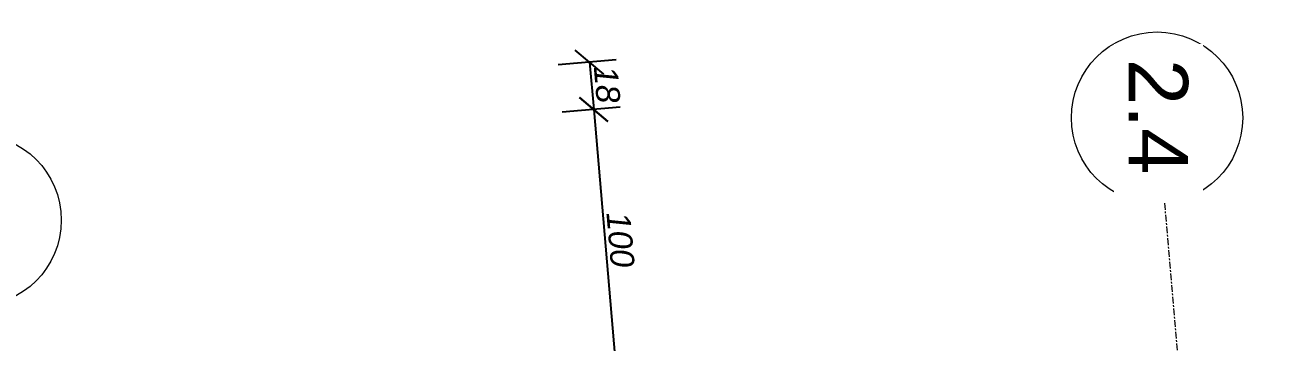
# Model space of a CAD drawing. Header units: millimetres. Extents: x -9331 to 290327, y -149899 to 15728.
# Drawn here: x 128446.7 to 128918.8, y -44597.1 to -44477 of the extents above; entities that cross this region are included whole.
import ezdxf

# ---------------------------------------------------------------- set-up
doc = ezdxf.new("R2010")
doc.units = ezdxf.units.MM
doc.header["$LTSCALE"] = 2
doc.linetypes.add('Grid Line', pattern=[2.2225, 1.27, -0.3175, 0.3175, -0.3175])
for name, color, linetype, lineweight in [('ENG-Grid', 11, 'Continuous', 9), ('ENG_Dim', 2, 'Continuous', 9), ('ENG_Grid', 11, 'Continuous', 9)]:
    doc.layers.add(name, color=color, linetype=linetype, lineweight=lineweight)
doc.styles.add('Arial_8', font='arial.ttf', dxfattribs={"height": 22.5})
doc.styles.add('Arial_I', font='ariali.ttf', dxfattribs={"height": 9})
doc.dimstyles.new('Achbert_-_2_5mm_Arial_2', dxfattribs={"dimscale": 30.48, "dimtxt": 12.753242, "dimasz": 0.328084, "dimexe": 0.393701, "dimexo": 0.0625, "dimgap": 0.04101, "dimtad": 1, "dimdec": 0, "dimzin": 0, "dimdsep": 46, "dimtxsty": 'Arial_I', "dimblk1": 'OBLIQUE', "dimblk2": 'OBLIQUE', "dimsah": 1, "dimcen": 0.09, "dimazin": 0, "dimtfac": 1, "dimtdec": 4, "dimtix": 1, "dimtmove": 0, "dimatfit": 3, "dimfxl": 0.393701, "dimfxlon": 1, "dimtvp": 1, "dimtolj": 1, "dimtzin": 0, "dimarcsym": 2})

# ---------------------------------------------------------------- blocks, each defined once
blk = doc.blocks.new('Grid - M_Grid Head - Circle-3648033-02')
at = {"layer": 'ENG-Grid'}
blk.add_circle((0, 0), 0.65, dxfattribs=at)
blk = doc.blocks.new('_Oblique')
at = {"color": 0, "linetype": 'ByBlock', "lineweight": -2}
blk.add_line((-0.5, -0.5), (0.5, 0.5), dxfattribs=at)
blk = doc.blocks.new('*D6849')
at = {"layer": 'DEFPOINTS', "color": 0, "transparency": 16777216}
for p in [(128672.92, -44490.05), (128674.47, -44507.98), (128662.51, -44509.01)]:
    blk.add_point(p, dxfattribs=at)
at = {"layer": 'ENG_Dim', "color": 0, "lineweight": -2, "transparency": 16777216}
for p, q in [((128671.02, -44490.21), (128649.01, -44492.11)), ((128660.96, -44491.08), (128662.51, -44509.01)), ((128672.57, -44508.14), (128650.56, -44510.05))]:
    blk.add_line(p, q, dxfattribs=at)
at = {"layer": 'ENG_Dim', "color": 0, "lineweight": -2, "transparency": 16777216, "xscale": 9.999999999999998, "yscale": 9.999999999999998, "zscale": 9.999999999999998}
for p, rotation in [((128660.96, -44491.08), 94.94492632620626), ((128662.51, -44509.01), 274.9449263262063)]:
    blk.add_blockref('_Oblique', p, dxfattribs=dict(at, rotation=rotation))
at = {"layer": 'ENG_Dim', "color": 0, "transparency": 16777216, "insert": (128667.56, -44499.54), "char_height": 9, "width": 23.0736, "attachment_point": 5, "rotation": 274.9449, "style": 'Arial_I'}
blk.add_mtext('\\A1;18', dxfattribs=at)
blk = doc.blocks.new('*D6850')
at = {"layer": 'DEFPOINTS', "color": 0, "transparency": 16777216}
for p in [(128674.47, -44507.98), (128683.09, -44607.61), (128671.13, -44608.64)]:
    blk.add_point(p, dxfattribs=at)
at = {"layer": 'ENG_Dim', "color": 0, "lineweight": -2, "transparency": 16777216}
for p, q in [((128672.57, -44508.14), (128650.56, -44510.05)), ((128662.51, -44509.01), (128671.13, -44608.64)), ((128681.19, -44607.77), (128659.18, -44609.68))]:
    blk.add_line(p, q, dxfattribs=at)
at = {"layer": 'ENG_Dim', "color": 0, "lineweight": -2, "transparency": 16777216, "xscale": 9.999999999999998, "yscale": 9.999999999999998, "zscale": 9.999999999999998}
for p, rotation in [((128662.51, -44509.01), 94.94492632620626), ((128671.13, -44608.64), 274.9449263262063)]:
    blk.add_blockref('_Oblique', p, dxfattribs=dict(at, rotation=rotation))
at = {"layer": 'ENG_Dim', "color": 0, "transparency": 16777216, "insert": (128672.65, -44558.32), "char_height": 9, "width": 34.6103, "attachment_point": 5, "rotation": 274.9449, "style": 'Arial_I'}
blk.add_mtext('\\A1;100', dxfattribs=at)

msp = doc.modelspace()

# ---------------------------------------------------------------- block references
at = {"layer": 'ENG-Grid', "xscale": 49.99999999999997, "yscale": 49.99999999999997, "zscale": 49.99999999999997, "rotation": 184.9449263262382}
for p in [(128876.3, -44512.16), (128427.98, -44550.95)]:
    msp.add_blockref('Grid - M_Grid Head - Circle-3648033-02', p, dxfattribs=at)

# ---------------------------------------------------------------- dimensions: what is measured, and where the dimension line sits
at = {"layer": 'ENG_Dim'}
for base, p1, p2, override, picture, middle in [((128662.51, -44509.01), (128672.92, -44490.05), (128674.47, -44507.98), {"dimpost": '<>', "dimfxl": 18}, '*D6849', (128667.56, -44499.54)), ((128671.13, -44608.64), (128674.47, -44507.98), (128683.09, -44607.61), {"dimpost": '<>', "dimfxl": 100}, '*D6850', (128672.65, -44558.32))]:
    dim = msp.add_linear_dim(base=base, p1=p1, p2=p2, angle=274.9449, dimstyle='Achbert_-_2_5mm_Arial_2', override=override, dxfattribs=at)
    dim.commit()
    dim.dimension.update_dxf_attribs({"geometry": picture, "text_midpoint": middle})

# ---------------------------------------------------------------- next in the draw order: texts
at = {"layer": 'ENG-Grid', "insert": (128888.05, -44489.88), "char_height": 22.5, "width": 53.3122, "attachment_point": 1, "rotation": 270, "style": 'Arial_8', "bg_fill": 3, "box_fill_scale": 1.25, "bg_fill_color": 256, "bg_fill_true_color": 13158600, "bg_fill_transparency": 0}
msp.add_mtext('2.4', dxfattribs=at)

# ---------------------------------------------------------------- next in the draw order: linework, layer by layer
at = {"layer": 'ENG_Grid', "linetype": 'Grid Line'}
msp.add_line((128879.1, -44544.54), (129146.12, -47630.69), dxfattribs=at)

doc.saveas('drawing.dxf')
